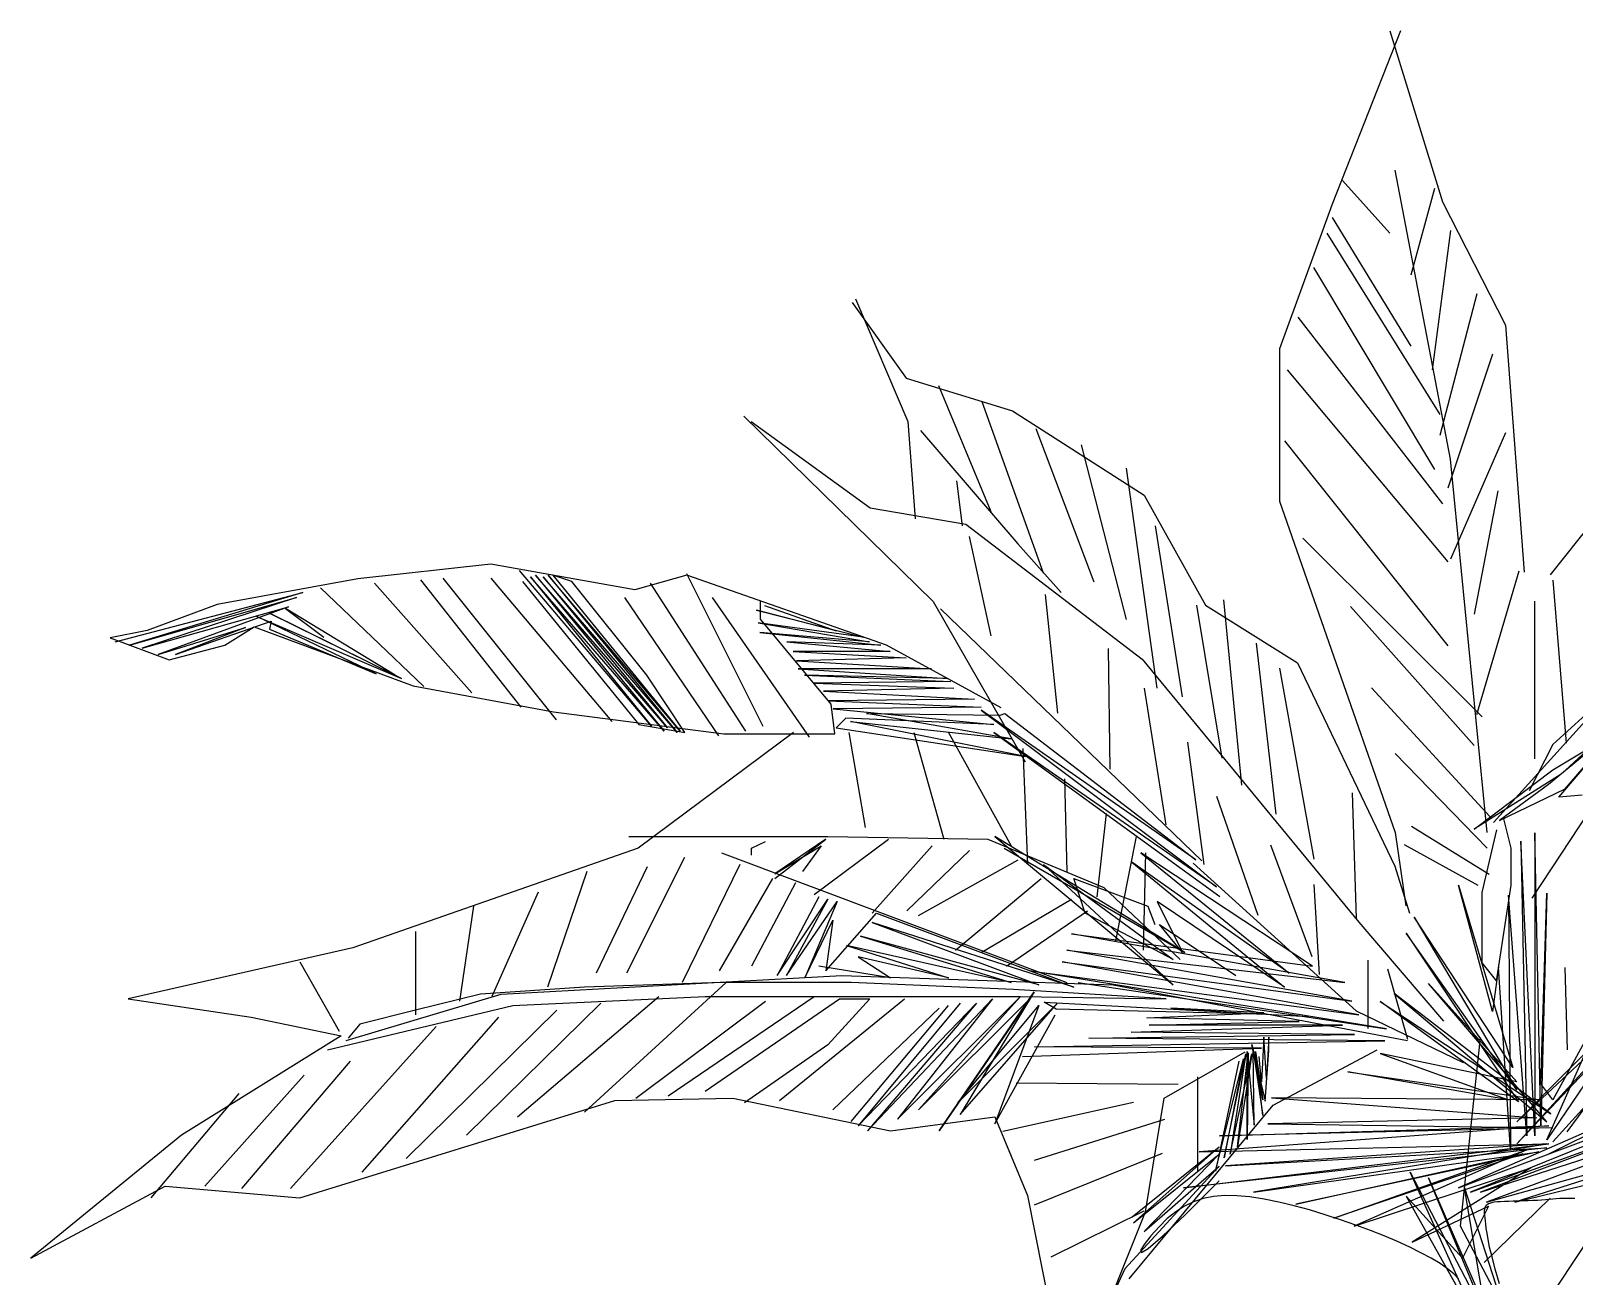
# Model space of a CAD drawing. Header units: millimetres. Extents: x 284148 to 331264, y 78716 to 101523.
# Drawn here: x 327298 to 328313, y 98575 to 99395 of the extents above; entities that cross this region are included whole.
import ezdxf

# ---------------------------------------------------------------- set-up
doc = ezdxf.new("R2010")
doc.units = ezdxf.units.MM

# ---------------------------------------------------------------- blocks, each defined once
blk = doc.blocks.new('A$C3C1D6319')
for p, q in [((901.1, 2096.9), (856.1, 1982.7)), ((894.2, 2096.9), (928.8, 1984.4)), ((934, 1815), (897.6, 2005.2)), ((863, 1998.3), (894.2, 1963.7)), ((923.6, 1993.1), (908, 1936)), ((856.1, 1982.7), (821.5, 1887.6)), ((928.8, 1984.4), (970.3, 1903.2)), ((856.1, 1974.1), (908, 1889.3)), ((852.6, 1963.7), (927.1, 1844.4)), ((934, 1965.4), (921.9, 1873.8)), ((844, 1941.2), (923.6, 1808.1)), ((542.7, 1920.4), (577.1, 1839.8)), ((951.3, 1923.9), (927.1, 1830.5)), ((540.3, 1918.1), (575.9, 1868.3)), ((999.8, 1738.9), (1140, 1915.3)), ((833.6, 1908.4), (928.8, 1785.6)), ((970.3, 1903.2), (982.5, 1740.6)), ((821.5, 1887.6), (821.5, 1787.3)), ((961.7, 1884.1), (932.3, 1795.9)), ((575.9, 1868.3), (645.9, 1846.9)), ((826.7, 1873.8), (932.3, 1747.5)), ((597.3, 1863.5), (631.7, 1780.6)), ((625.7, 1852.9), (666.1, 1740.3)), ((469.1, 1843.4), (593.7, 1721.3)), ((473.9, 1839.8), (552.2, 1782.9)), ((577.1, 1839.8), (581.8, 1775.8)), ((645.9, 1846.9), (732.5, 1791.2)), ((585.4, 1833.9), (649.5, 1759.2)), ((661.3, 1835.1), (699.3, 1734.3)), ((970.3, 1832.3), (934, 1749.3)), ((691, 1824.4), (720.7, 1709.4)), ((824.9, 1827.1), (932.3, 1692.2)), ((720.7, 1809), (740.8, 1664.4)), ((958.2, 1569.4), (934, 1815)), ((609.1, 1800.7), (612.7, 1771.1)), ((732.5, 1791.2), (772.9, 1718.9)), ((821.5, 1787.3), (897.6, 1569.4)), ((965.1, 1794.2), (949.6, 1712.9)), ((552.2, 1782.9), (615.1, 1772.3)), ((615.1, 1772.3), (731.3, 1683.4)), ((739.7, 1771.1), (757.5, 1658.5)), ((617.4, 1764), (631.7, 1698.8)), ((649.5, 1759.2), (678, 1727.2)), ((837, 1763.1), (954.8, 1645.5)), ((215.1, 1736.3), (122.7, 1719.3)), ((302.7, 1746), (215.1, 1736.3)), ((271.2, 1736.6), (345.6, 1643.5)), ((302.6, 1736.6), (382.2, 1642.4)), ((397.5, 1729), (302.7, 1746)), ((408.4, 1639.3), (321.5, 1741.8)), ((328.8, 1737.6), (408.4, 1639.3)), ((416.8, 1636.1), (328.8, 1737.6)), ((418.9, 1638.2), (332, 1738.7)), ((332, 1738.7), (416.8, 1636.1)), ((425.2, 1635.1), (337.2, 1737.6)), ((337.2, 1737.6), (418.9, 1638.2)), ((427.3, 1636.1), (340.3, 1738.7)), ((340.3, 1738.7), (425.2, 1635.1)), ((356, 1734.5), (343.5, 1738.7)), ((343.5, 1738.7), (427.3, 1636.1)), ((431.6, 1738.7), (397.5, 1729)), ((431.5, 1739.7), (481.7, 1639.3)), ((563, 1692.6), (431.6, 1738.7)), ((979, 1741.4), (951.1, 1646.8)), ((55.5, 1694.7), (179, 1727.2)), ((179, 1727.2), (64.9, 1692.7)), ((190.6, 1730.3), (258.6, 1665.4)), ((226.2, 1733.5), (290.1, 1661.3)), ((256.5, 1735.6), (322.5, 1651.8)), ((323.6, 1734.5), (400, 1640.3)), ((405.3, 1672.8), (356, 1734.5)), ((407.4, 1733.5), (470.2, 1636.1)), ((1001.5, 1735.4), (1010.1, 1628.2)), ((64.9, 1692.7), (174.9, 1724)), ((174.9, 1724), (73.3, 1690.6)), ((73.3, 1690.6), (169.6, 1717.8)), ((122.7, 1719.3), (76.5, 1702.3)), ((169.6, 1717.8), (83.7, 1686.4)), ((239.8, 1672.8), (167.5, 1716.7)), ((167.5, 1716.7), (192.7, 1697.9)), ((390.6, 1724), (452.4, 1633)), ((448.2, 1724), (512.1, 1632)), ((480.2, 1709.6), (480.2, 1721.7)), ((482.8, 1718.8), (529.9, 1702.1)), ((593.7, 1721.3), (654.2, 1615.8)), ((598.5, 1716.6), (770.5, 1550.6)), ((667.3, 1726), (675.6, 1647.8)), ((766.9, 1718.9), (783.6, 1618.2)), ((772.9, 1718.9), (833.4, 1681)), ((784.7, 1722.5), (796.6, 1600.4)), ((868.2, 1718.1), (949.6, 1626.5)), ((989.4, 1721.6), (989.4, 1617.8)), ((95.3, 1686.4), (158.1, 1708.3)), ((227.2, 1673.8), (148.7, 1711.5)), ((148.7, 1711.5), (244, 1670.7)), ((244, 1670.7), (157, 1713.6)), ((157, 1713.6), (239.8, 1672.8)), ((158.1, 1708.3), (157, 1703.1)), ((529.9, 1702.1), (477.5, 1715.7)), ((477.5, 1715.7), (547.7, 1697.9)), ((547.7, 1697.9), (478.6, 1707.3)), ((478.6, 1707.3), (551.9, 1694.7)), ((526.5, 1653.7), (480.2, 1709.6)), ((76.5, 1702.3), (52.2, 1697.4)), ((52.2, 1697.4), (91.1, 1682.9)), ((83.7, 1686.4), (141.3, 1704.2)), ((141.3, 1704.2), (95.3, 1686.4)), ((127.6, 1692.6), (147, 1704.7)), ((147, 1704.7), (251.6, 1665.8)), ((157, 1703.1), (227.2, 1673.8)), ((551.9, 1694.7), (479.6, 1701)), ((479.6, 1701), (559.2, 1692.7)), ((91.1, 1682.9), (127.6, 1692.6)), ((559.2, 1692.7), (497.4, 1694.7)), ((497.4, 1694.7), (565.5, 1688.5)), ((565.5, 1688.5), (501.6, 1688.5)), ((501.6, 1688.5), (576, 1684.3)), ((638.4, 1651.3), (563, 1692.6)), ((708.8, 1690.5), (710, 1611.1)), ((806.1, 1694), (819.2, 1581.4)), ((576, 1684.3), (503.7, 1682.2)), ((503.7, 1682.2), (592.7, 1677)), ((592.7, 1677), (504.8, 1677)), ((504.8, 1677), (603.2, 1670.7)), ((731.3, 1683.4), (873.7, 1510.3)), ((821.5, 1677.4), (844.1, 1551.8)), ((833.4, 1681), (897.5, 1547.1)), ((251.6, 1665.8), (344, 1648.8)), ((430.4, 1635.1), (405.3, 1672.8)), ((603.2, 1670.7), (509, 1672.8)), ((509, 1672.8), (605.3, 1668.6)), ((605.3, 1668.6), (515.2, 1667.5)), ((515.2, 1667.5), (607.4, 1664.4)), ((1284.2, 1665.4), (977.6, 1378.9)), ((1047.2, 1669), (1001.3, 1627.3)), ((607.4, 1664.4), (521.5, 1662.3)), ((521.5, 1662.3), (621, 1657.1)), ((621, 1657.1), (524.7, 1656)), ((524.7, 1656), (625.2, 1651.8)), ((732.5, 1664.4), (746.8, 1574.3)), ((882.1, 1664.5), (959.9, 1579.8)), ((962.3, 1575.8), (1040.3, 1662.1)), ((977.6, 1378.9), (1260.4, 1664.1)), ((1260.4, 1664.1), (977.6, 1364.4)), ((977.6, 1364.4), (1249.8, 1661.4)), ((344, 1648.8), (455.9, 1634.3)), ((528.9, 1634.3), (526.5, 1653.7)), ((625.2, 1651.8), (527.8, 1650.8)), ((527.8, 1650.8), (633.6, 1640.3)), ((645.1, 1630.9), (549.8, 1647.7)), ((549.8, 1647.7), (637.8, 1646.6)), ((766.6, 1551.4), (625.2, 1649.8)), ((625.2, 1649.8), (780.2, 1533.6)), ((637.8, 1646.6), (640.9, 1647.7)), ((640.9, 1647.7), (766.6, 1551.4)), ((1070.7, 1652.4), (987.6, 1526.2)), ((501.7, 1635.1), (399.5, 1558.9)), ((400, 1640.3), (430.4, 1635.1)), ((536.2, 1644.5), (529.9, 1638.2)), ((529.9, 1638.2), (654.5, 1619.4)), ((633.6, 1640.3), (536.2, 1644.5)), ((538.2, 1635.1), (548.9, 1572.7)), ((654.5, 1619.4), (539.3, 1642.4)), ((539.3, 1642.4), (645.1, 1630.9)), ((580.9, 1635.1), (600.8, 1565)), ((603.8, 1635.1), (645, 1560.5)), ((780.2, 1533.6), (633.6, 1635.1)), ((633.6, 1635.1), (782.3, 1527.3)), ((1001.3, 1610.6), (1043, 1635.6)), ((1005.4, 1592.5), (1044.4, 1638.4)), ((1041.6, 1639.8), (1006.8, 1607.8)), ((455.9, 1634.3), (528.9, 1634.3)), ((761, 1628.8), (771.7, 1548.2)), ((1001.3, 1627.3), (985.9, 1596.7)), ((1001.4, 1365.7), (1239.3, 1629.7)), ((1009.6, 1598.1), (1036.1, 1628.7)), ((652.6, 1624.5), (655.7, 1548.3)), ((897.6, 1621.3), (958.2, 1559)), ((1022.1, 1620.3), (998.5, 1600.9)), ((680.1, 1604.6), (681.6, 1543.7)), ((949.7, 1571.6), (1001.3, 1610.6)), ((1006.8, 1607.8), (949.7, 1571.6)), ((869.4, 1595.4), (871.9, 1512.8)), ((998.5, 1600.9), (966.4, 1577.2)), ((966.4, 1577.2), (1009.6, 1598.1)), ((780, 1593.3), (807.3, 1515)), ((1020.8, 1593.9), (1005.4, 1592.5)), ((707.5, 1581.8), (701.4, 1527)), ((974, 1558.9), (969.2, 1578.4)), ((393.4, 1566.6), (524.5, 1566.6)), ((489.5, 1539.1), (523, 1565)), ((523, 1565), (489.5, 1542.2)), ((515.4, 1528.5), (564.2, 1565)), ((524.5, 1566.6), (629.7, 1565)), ((629.7, 1565), (706, 1533.1)), ((759.3, 1490.4), (634.3, 1566.6)), ((634.3, 1566.6), (751.7, 1469.1)), ((727.3, 1566.6), (713.6, 1498)), ((897.6, 1569.4), (904.6, 1521)), ((908.3, 1573.5), (959.4, 1541.9)), ((964.3, 1571.1), (954.6, 1529.8)), ((989.5, 1369.7), (980.3, 1563.7)), ((980.3, 1563.7), (984.2, 1369.7)), ((993.5, 1376.3), (989.5, 1569)), ((989.5, 1569), (989.5, 1369.7)), ((399.5, 1558.9), (211.9, 1493.4)), ((454.4, 1555.9), (681.6, 1470.6)), ((474.2, 1558.9), (483.4, 1563.5)), ((474.2, 1554.4), (474.2, 1558.9)), ((489.5, 1542.2), (520, 1560.5)), ((520, 1560.5), (507.8, 1543.7)), ((553.5, 1516.3), (593.1, 1560.5)), ((576.4, 1517.8), (617.5, 1557.4)), ((640.4, 1558.9), (759.3, 1490.4)), ((843.2, 1481.3), (730.4, 1555.9)), ((730.4, 1555.9), (828, 1476.7)), ((733.4, 1555.9), (731.9, 1491.9)), ((815.6, 1561.3), (842.9, 1487.8)), ((903.5, 1561.4), (952.1, 1534.6)), ((974, 1534.6), (974, 1558.9)), ((365.9, 1543.7), (340, 1467.6)), ((405.6, 1546.8), (372, 1476.7)), ((430, 1552.9), (391.9, 1476.7)), ((466.6, 1548.3), (428.5, 1470.6)), ((584, 1514.8), (649.6, 1551.3)), ((751.7, 1469.1), (666.3, 1548.3)), ((666.3, 1548.3), (751.7, 1485.8)), ((828, 1476.7), (724.3, 1549.8)), ((724.3, 1549.8), (824.9, 1467.6)), ((764.8, 1549.2), (871.9, 1452)), ((897.5, 1547.1), (907, 1516.2)), ((1010.9, 1372.3), (1139.6, 1548.1)), ((487.9, 1539.1), (452.9, 1478.2)), ((503.2, 1536.1), (474.2, 1481.3)), ((608.4, 1491.9), (664.8, 1539.1)), ((693.8, 1516.3), (686.2, 1539.1)), ((686.2, 1539.1), (734.9, 1520.9)), ((844.1, 1535.2), (847.6, 1475.9)), ((961.8, 1451.5), (939.3, 1534.7)), ((939.3, 1534.7), (975, 1414.6)), ((964.3, 1471.4), (974, 1534.6)), ((333.9, 1530), (303.4, 1461.5)), ((518.4, 1527), (491, 1475.2)), ((491, 1475.2), (524.5, 1525.4)), ((524.5, 1525.4), (497.1, 1475.2)), ((497.1, 1475.2), (530.6, 1523.9)), ((530.6, 1523.9), (509.3, 1473.6)), ((625.2, 1490.4), (684.6, 1525.4)), ((706, 1533.1), (756.3, 1485.8)), ((824.9, 1467.6), (741, 1523.9)), ((741, 1523.9), (757.8, 1490.4)), ((954.6, 1529.8), (954.6, 1483.6)), ((984.2, 1369.7), (972.3, 1528.1)), ((972.3, 1528.1), (973.6, 1360.4)), ((993.5, 1404), (997.4, 1529.4)), ((997.4, 1529.4), (993.5, 1376.3)), ((291.2, 1520.9), (282.1, 1458.4)), ((523, 1478.2), (556.5, 1516.3)), ((556.5, 1516.3), (686.2, 1467.6)), ((641.9, 1481.3), (695.3, 1517.8)), ((751.7, 1485.8), (693.8, 1516.3)), ((734.9, 1520.9), (739.5, 1508.7)), ((975, 1414.6), (910.2, 1513.6)), ((910.2, 1513.6), (977.6, 1400)), ((253.1, 1504.1), (253.1, 1449.3)), ((509.3, 1473.6), (527.6, 1511.7)), ((527.6, 1511.7), (523, 1478.2)), ((686.2, 1467.6), (553.5, 1510.2)), ((553.5, 1510.2), (663.3, 1469.1)), ((757.8, 1490.4), (742.6, 1508.7)), ((742.6, 1508.7), (792.9, 1475.2)), ((873.7, 1510.3), (929.5, 1445.1)), ((977.6, 1400), (904.9, 1503)), ((904.9, 1503), (978.9, 1392.1)), ((211.9, 1493.4), (64, 1459.9)), ((645, 1470.6), (536.7, 1495)), ((536.7, 1495), (603.8, 1473.6)), ((663.3, 1469.1), (545.9, 1501.1)), ((545.9, 1501.1), (645, 1470.6)), ((864.6, 1470.6), (684.6, 1502.6)), ((684.6, 1502.6), (843.2, 1481.3)), ((176.9, 1484.3), (202.8, 1438.6)), ((603.8, 1473.6), (544.3, 1487.4)), ((544.3, 1487.4), (565.7, 1473.6)), ((873.7, 1449.3), (678.5, 1484.3)), ((678.5, 1484.3), (869.1, 1458.4)), ((869.1, 1458.4), (681.6, 1491.9)), ((681.6, 1491.9), (864.6, 1470.6)), ((879.7, 1485.4), (879.7, 1440.4)), ((954.6, 1483.6), (964.3, 1471.4)), ((309.5, 1463), (533.7, 1475.2)), ((565.7, 1473.6), (518.4, 1481.3)), ((533.7, 1475.2), (712.1, 1469.1)), ((892, 1440.1), (657.2, 1478.2)), ((657.2, 1478.2), (873.7, 1449.3)), ((892.7, 1479.5), (905.8, 1433.3)), ((965.7, 1480.6), (961.8, 1451.5)), ((973.6, 1360.4), (965.7, 1480.6)), ((1009.2, 1480.5), (1010.9, 1426.4)), ((207.4, 1432.5), (309.5, 1463)), ((295.8, 1463), (253.1, 1452.3)), ((364.4, 1467.6), (295.8, 1463)), ((454.4, 1470.6), (364.4, 1467.6)), ((364.4, 1385.3), (457.4, 1470.6)), ((539.8, 1470.6), (454.4, 1470.6)), ((646.5, 1466), (539.8, 1470.6)), ((597.7, 1373.1), (660.2, 1464.5)), ((660.2, 1464.5), (611.4, 1383.8)), ((747.1, 1459.9), (646.5, 1466)), ((689.2, 1470.6), (892, 1440.1)), ((712.1, 1469.1), (905.7, 1432.5)), ((1000.1, 1384.2), (897, 1463.4)), ((897, 1463.4), (997.4, 1378.9)), ((997.4, 1378.9), (919.5, 1470)), ((919.5, 1470), (977.6, 1405.3)), ((997.4, 1367), (1042.4, 1468.7)), ((1042.4, 1468.7), (1001.4, 1393.4)), ((64, 1459.9), (144.9, 1447.8)), ((195.2, 1426.4), (317.2, 1455.4)), ((253.1, 1452.3), (216.5, 1443.2)), ((247, 1354.8), (346.1, 1452.3)), ((286.7, 1370.1), (375.1, 1456.9)), ((317.2, 1455.4), (443.7, 1461.5)), ((320.2, 1382.2), (413.2, 1461.5)), ((398, 1394.4), (483.4, 1458.4)), ((419.3, 1396), (515.4, 1461.5)), ((443.7, 1461.5), (553.5, 1461.5)), ((443.7, 1399), (532.1, 1459.9)), ((492.5, 1392.9), (574.8, 1459.9)), ((552, 1459.9), (524.5, 1429.5)), ((527.6, 1386.8), (597.7, 1453.8)), ((532.1, 1459.9), (552, 1459.9)), ((539.8, 1379.2), (603.8, 1455.4)), ((611.4, 1456.9), (544.3, 1376.2)), ((544.3, 1376.2), (622.1, 1456.9)), ((550.4, 1373.1), (632.8, 1459.9)), ((622.1, 1456.9), (550.4, 1373.1)), ((553.5, 1461.5), (651.1, 1461.5)), ((570.3, 1380.7), (651.1, 1461.5)), ((632.8, 1459.9), (570.3, 1380.7)), ((651.1, 1461.5), (584, 1386.8)), ((584, 1386.8), (657.2, 1459.9)), ((657.2, 1459.9), (597.7, 1373.1)), ((675.5, 1456.9), (609.9, 1391.4)), ((609.9, 1391.4), (663.3, 1455.4)), ((611.4, 1383.8), (675.5, 1456.9)), ((663.3, 1455.4), (634.3, 1377.7)), ((651.1, 1461.5), (747.1, 1459.9)), ((674.6, 1453), (666.7, 1457.7)), ((666.7, 1457.7), (840.8, 1448.2)), ((809.8, 1449.8), (674.6, 1453)), ((811.3, 1450.6), (750.1, 1453.7)), ((750.1, 1453.7), (809.8, 1449.8)), ((871.9, 1452), (942.4, 1418)), ((978.9, 1392.1), (887.8, 1458.1)), ((887.8, 1458.1), (1000.1, 1384.2)), ((144.9, 1447.8), (204.3, 1435.6)), ((216.5, 1443.2), (208.9, 1434)), ((218, 1345.7), (308, 1447.8)), ((634.3, 1377.7), (674, 1449.3)), ((723.9, 1437.9), (863, 1442.6)), ((734.2, 1447.4), (811.3, 1450.6)), ((834.4, 1445), (734.2, 1447.4)), ((735.8, 1442.6), (834.4, 1445)), ((863, 1442.6), (735.8, 1442.6)), ((204.3, 1435.6), (99.1, 1370.1)), ((170.8, 1335), (266.8, 1441.7)), ((660.3, 1428.3), (890.8, 1432.3)), ((696.1, 1433.9), (871, 1436.3)), ((890.8, 1432.3), (696.1, 1433.9)), ((871, 1436.3), (723.9, 1437.9)), ((811.3, 1434.7), (809.8, 1405.3)), ((812.9, 1407.7), (811.3, 1434.7)), ((814.5, 1434.7), (812.9, 1407.7)), ((814.5, 1425.9), (814.5, 1434.7)), ((940.6, 1310.3), (953.8, 1434.4)), ((524.5, 1429.5), (469.6, 1391.4)), ((652.4, 1422), (809.8, 1427.5)), ((809.8, 1427.5), (660.3, 1428.3)), ((745.6, 1394.4), (799, 1424.9)), ((785.1, 1355.3), (799.4, 1423.6)), ((799.4, 1423.6), (789.1, 1357.7)), ((789.1, 1357.7), (803.4, 1423.6)), ((793.9, 1362.4), (801, 1424.4)), ((803.4, 1423.6), (793.9, 1362.4)), ((800.2, 1367.2), (800.2, 1425.2)), ((800.2, 1425.2), (805, 1376.7)), ((801, 1424.4), (800.2, 1367.2)), ((810.6, 1393.4), (803.4, 1429.9)), ((803.4, 1429.9), (812.1, 1392.6)), ((805, 1376.7), (804.2, 1425.9)), ((804.2, 1425.9), (810.6, 1383.1)), ((810.6, 1383.1), (805.8, 1425.2)), ((805.8, 1425.2), (810.6, 1393.4)), ((809.8, 1405.3), (808.2, 1422)), ((812.1, 1392.6), (814.5, 1425.9)), ((817.3, 1389.9), (885.9, 1426.4)), ((977.6, 1405.3), (887.8, 1423.8)), ((887.8, 1423.8), (972.3, 1393.4)), ((138.8, 1335), (210.4, 1418.8)), ((779.5, 1346.5), (797.8, 1420.4)), ((794.7, 1418.8), (779.5, 1346.5)), ((797.8, 1420.4), (785.1, 1355.3)), ((972.3, 1393.4), (866.6, 1411.9)), ((866.6, 1411.9), (993.5, 1393.4)), ((114.4, 1336.6), (179.9, 1409.7)), ((648.4, 1404.5), (754.9, 1403.7)), ((767.6, 1408.5), (767.6, 1346.5)), ((939.3, 1335.4), (1136.2, 1409.3)), ((1136.2, 1409.3), (947.2, 1332.7)), ((1001.4, 1393.4), (993.5, 1404)), ((1022.5, 1404), (997.4, 1367)), ((79.3, 1328.9), (137.2, 1397.5)), ((176.9, 1328.9), (384.2, 1392.9)), ((384.2, 1392.9), (462, 1394.4)), ((462, 1394.4), (565.7, 1373.1)), ((639.6, 1372.7), (725.5, 1391.8)), ((733.4, 1319.8), (745.6, 1394.4)), ((993.5, 1393.4), (816.4, 1394.8)), ((816.4, 1394.8), (990.8, 1381.6)), ((947.2, 1332.7), (1115, 1393.4)), ((1115, 1393.4), (953.8, 1332.7)), ((565.7, 1373.1), (634.3, 1382.2)), ((634.3, 1382.2), (655.7, 1330.5)), ((722.7, 1275.6), (817.3, 1389.9)), ((990.8, 1381.6), (813.8, 1377.6)), ((1059.5, 1388.2), (939.3, 1335.4)), ((953.8, 1332.7), (1121.6, 1386.8)), ((1121.6, 1386.8), (957.8, 1326.1)), ((998.8, 1357.8), (1059.5, 1388.2)), ((660.3, 1353.7), (746.2, 1380.7)), ((998.8, 1376.3), (768.8, 1359.1)), ((782, 1369.7), (998.8, 1376.3)), ((1001.4, 1375), (782, 1369.7)), ((813.8, 1377.6), (1001.4, 1375)), ((99.1, 1370.1), (0, 1289.3)), ((724.7, 1316.4), (781.9, 1362.4)), ((781.9, 1362.4), (725.5, 1312.4)), ((758.3, 1335.4), (998.8, 1364.4)), ((997.4, 1361.8), (758.3, 1335.4)), ((768.8, 1359.1), (997.4, 1364.4)), ((997.4, 1364.4), (786, 1349.9)), ((786, 1349.9), (997.4, 1361.8)), ((998.8, 1364.4), (804.5, 1332.7)), ((957.8, 1326.1), (1109.8, 1368.4)), ((1109.8, 1368.4), (976.3, 1326.1)), ((660.3, 1324.3), (744.6, 1358.4)), ((725.5, 1312.4), (781.9, 1357.7)), ((781.9, 1357.7), (732.6, 1306.8)), ((804.5, 1332.7), (992.1, 1359.1)), ((992.1, 1359.1), (832.3, 1324.8)), ((832.3, 1324.8), (981.6, 1357.8)), ((857.4, 1315.5), (984.2, 1360.4)), ((981.6, 1357.8), (857.4, 1315.5)), ((984.2, 1360.4), (870.6, 1310.3)), ((976.3, 1326.1), (1111.1, 1359.1)), ((781.9, 1349.7), (719.9, 1282.2)), ((732.6, 1306.8), (781.9, 1349.7)), ((870.6, 1310.3), (986.9, 1348.6)), ((953.8, 1242.9), (907.6, 1345.9)), ((907.6, 1345.9), (960.4, 1244.3)), ((986.9, 1348.6), (908.9, 1299.7)), ((960.4, 1244.3), (919.5, 1342)), ((919.5, 1342), (956.5, 1257.5)), ((0, 1289.3), (88.4, 1336.6)), ((88.4, 1336.6), (176.9, 1328.9)), ((655.7, 1330.5), (675.5, 1231.4)), ((759.8, 1318), (781.9, 1340.1)), ((785.5, 1330.4), (778.1, 1329.8)), ((793.4, 1330.3), (785.5, 1330.4)), ((802.1, 1329.5), (793.4, 1330.3)), ((956.5, 1257.5), (943.3, 1335.4)), ((943.3, 1335.4), (968.4, 1257.5)), ((671.4, 1290.1), (732.6, 1320.3)), ((759, 1323.5), (753.3, 1319.8)), ((765, 1326.3), (759, 1323.5)), ((771.3, 1328.4), (765, 1326.3)), ((778.1, 1329.8), (771.3, 1328.4)), ((811.4, 1328.1), (802.1, 1329.5)), ((821.1, 1326.1), (811.4, 1328.1)), ((831.1, 1323.7), (821.1, 1326.1)), ((841.4, 1320.9), (831.1, 1323.7)), ((851.6, 1317.8), (841.4, 1320.9)), ((941.9, 1289.1), (904.9, 1330.1)), ((904.9, 1330.1), (953.8, 1242.9)), ((908.9, 1299.7), (959.1, 1323.5)), ((959.1, 1323.5), (941.9, 1289.1)), ((956.3, 1286.3), (999.7, 1328.7)), ((956.5, 1320.4), (956.6, 1321.5)), ((956.5, 1319.1), (956.5, 1320.4)), ((956.6, 1321.5), (956.7, 1322.4)), ((956.7, 1322.4), (957, 1323.2)), ((957, 1323.2), (957.5, 1324)), ((957.5, 1324), (958.1, 1324.6)), ((958.1, 1324.6), (959, 1325.1)), ((959, 1325.1), (960, 1325.5)), ((960, 1325.5), (961.3, 1325.9)), ((961.3, 1325.9), (962.9, 1326.2)), ((962.9, 1326.2), (964.8, 1326.4)), ((964.8, 1326.4), (967, 1326.6)), ((967, 1326.6), (969.6, 1326.7)), ((969.6, 1326.7), (972.4, 1326.8)), ((972.4, 1326.8), (975.4, 1326.9)), ((975.4, 1326.9), (978.6, 1327)), ((978.6, 1327), (981.8, 1327.1)), ((981.8, 1327.1), (985.1, 1327.2)), ((983.2, 1238.6), (1042.2, 1327.9)), ((985.1, 1327.2), (988.2, 1327.3)), ((988.2, 1327.3), (991.2, 1327.4)), ((991.2, 1327.4), (993.9, 1327.6)), ((993.9, 1327.6), (996.5, 1327.8)), ((996.5, 1327.8), (999, 1328)), ((999, 1328), (1001.3, 1328.2)), ((1001.3, 1328.2), (1003.6, 1328.4)), ((1003.6, 1328.4), (1005.9, 1328.6)), ((1005.9, 1328.6), (1008.3, 1328.7)), ((1008.3, 1328.7), (1010.7, 1328.7)), ((1010.7, 1328.7), (1013.2, 1328.7)), ((1013.2, 1328.7), (1015.9, 1328.6)), ((709, 1258.9), (733.4, 1319.8)), ((742.3, 1309.9), (736.9, 1303.9)), ((747.7, 1315.3), (742.3, 1309.9)), ((744.6, 1303.6), (759.8, 1318)), ((753.3, 1319.8), (747.7, 1315.3)), ((861.8, 1314.5), (851.6, 1317.8)), ((871.8, 1311), (861.8, 1314.5)), ((881.4, 1307.4), (871.8, 1311)), ((968.4, 1257.5), (940.6, 1310.3)), ((956.7, 1317.6), (956.5, 1319.1)), ((956.8, 1315.8), (956.7, 1317.6)), ((957.1, 1313.8), (956.8, 1315.8)), ((957.3, 1311.5), (957.1, 1313.8)), ((957.6, 1308.8), (957.3, 1311.5)), ((736.9, 1303.9), (732.6, 1298.3)), ((735.2, 1295.6), (744.6, 1303.6)), ((890.5, 1303.8), (881.4, 1307.4)), ((899.2, 1300.1), (890.5, 1303.8)), ((907.2, 1296.4), (899.2, 1300.1)), ((958.1, 1305.6), (957.6, 1308.8)), ((958.8, 1301.5), (958.1, 1305.6)), ((959.8, 1296.4), (958.8, 1301.5)), ((732.6, 1298.3), (730.2, 1294.2)), ((730.2, 1294.2), (730.7, 1292.9)), ((730.7, 1292.9), (735.2, 1295.6)), ((914.6, 1292.8), (907.2, 1296.4)), ((921.3, 1289.2), (914.6, 1292.8)), ((961.4, 1290), (959.8, 1296.4)), ((963.5, 1282), (961.4, 1290)), ((719.9, 1282.2), (706.4, 1253.6)), ((927.2, 1285.7), (921.3, 1289.2)), ((932.2, 1282.2), (927.2, 1285.7)), ((936.3, 1278.9), (932.2, 1282.2)), ((966.4, 1272.2), (963.5, 1282)), ((939.3, 1275.7), (936.3, 1278.9))]:
    blk.add_line(p, q)

msp = doc.modelspace()

# ---------------------------------------------------------------- block references
msp.add_blockref('A$C3C1D6319', (327297.7, 97297.7))

doc.saveas('drawing.dxf')
